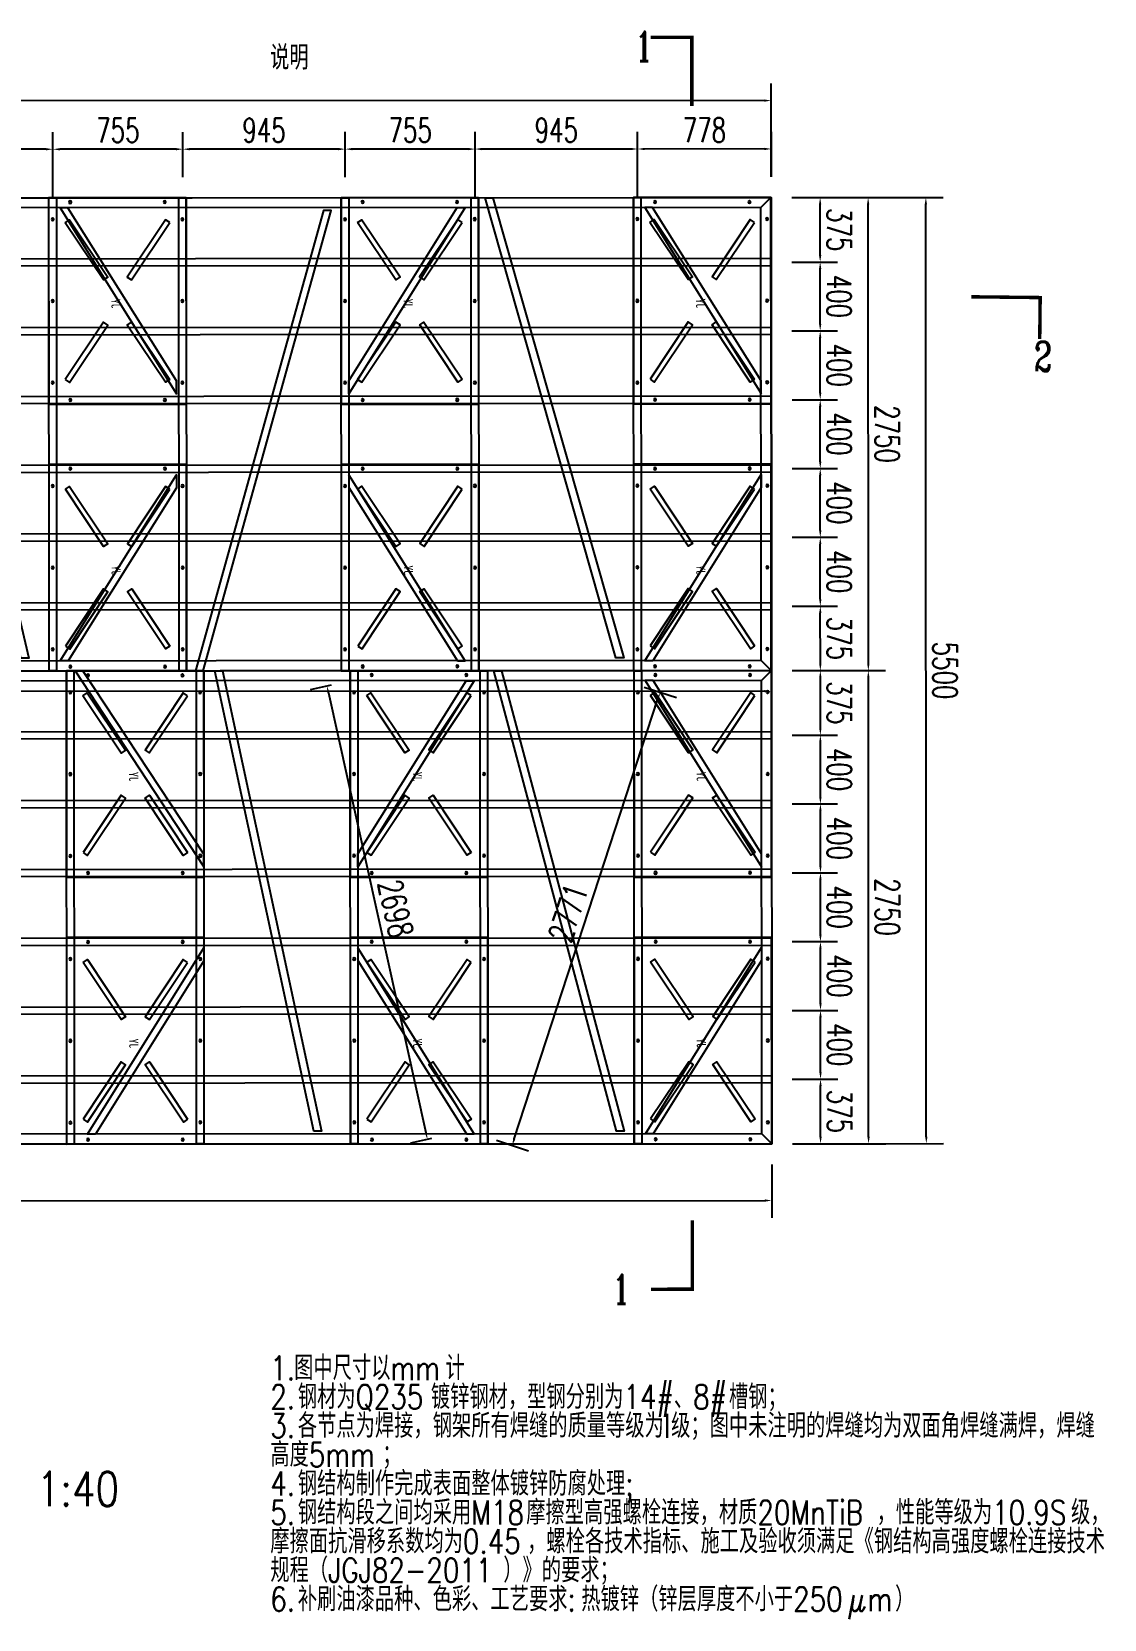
# Model space of a CAD drawing. Header units: millimetres. Extents: x -1471591 to 944464, y -468930 to 547002.
# Drawn here: x -973547 to -967311, y -55002 to -45774 of the extents above; entities that cross this region are included whole.
import ezdxf

# ---------------------------------------------------------------- set-up
doc = ezdxf.new("R2010")
doc.units = ezdxf.units.MM
doc.header["$LTSCALE"] = 10
doc.header["$PDMODE"] = 35
for name, color, linetype in [('DIM_SYMB', 3, 'Continuous'), ('PUB_TEXT', 7, 'Continuous'), ('W-FLOAT_BOWL浮筒', 253, 'Continuous'), ('W-STEEL_FRAME钢架', 3, 'Continuous'), ('W-STEEL_KEEL钢龙骨', 5, 'Continuous')]:
    doc.layers.add(name, color=color, linetype=linetype)
doc.styles.add('_TCH_LABEL', font='COMPLEX', dxfattribs={"bigfont": 'GBCBIG'})
doc.styles.get("Standard").update_dxf_attribs({"font": 'simplex.shx', "width": 0.8, "bigfont": 'hztxt.shx'})
doc.styles.add('STANDARD_T3', font='simplex.shx', dxfattribs={"width": 0.7, "bigfont": 'hztxt.shx'})
doc.styles.add('黑体', font='simhei.ttf', dxfattribs={"width": 0.8})
doc.dimstyles.new('W&&40', dxfattribs={"dimtxt": 140, "dimasz": 40, "dimexe": 100, "dimexo": 120, "dimgap": 40, "dimtad": 1, "dimdec": 0, "dimzin": 0, "dimdsep": 46, "dimtxsty": 'STANDARD_T3', "dimcen": 0.09, "dimclrd": 1, "dimclre": 1, "dimclrt": 7, "dimazin": 2, "dimtfac": 1, "dimtdec": 0, "dimtix": 1, "dimtmove": 2, "dimatfit": 3, "dimfxl": 0, "dimtolj": 1, "dimtzin": 0, "dimarcsym": 0})

# ---------------------------------------------------------------- blocks, each defined once
blk = doc.blocks.new('*D1414')
at = {"color": 1, "lineweight": -2, "transparency": 16777216}
for p, q in [((-978375.6, -52361.9), (-978375.4, -52672.2)), ((-969244.7, -52357.8), (-969244.5, -52668)), ((-978335.5, -52572.2), (-969284.6, -52568))]:
    blk.add_line(p, q, dxfattribs=at)
at = {"color": 1, "transparency": 16777216}
for points in [[(-978335.5, -52565.5), (-978335.5, -52578.8), (-978375.5, -52572.2)], [(-969284.6, -52561.4), (-969284.6, -52574.7), (-969244.6, -52568)]]:
    blk.add_solid(points, dxfattribs=at)
at = {"layer": 'Defpoints', "color": 0, "transparency": 16777216}
for p in [(-978375.6, -52241.9), (-969244.7, -52237.8), (-969244.6, -52568)]:
    blk.add_point(p, dxfattribs=at)
at = {"color": 7, "transparency": 16777216, "insert": (-973810.1, -52460.1), "char_height": 140, "attachment_point": 5, "rotation": 0.02611, "style": 'STANDARD_T3'}
blk.add_mtext('\\A1;9131', dxfattribs=at)
blk = doc.blocks.new('*D1415')
at = {"color": 1, "lineweight": -2, "transparency": 16777216}
for p, q in [((-978861.7, -49610.3), (-978861.6, -49711.9)), ((-969285.9, -49607.5), (-978821.7, -49611.8)), ((-969245.9, -49607.8), (-969245.9, -49707.5))]:
    blk.add_line(p, q, dxfattribs=at)
at = {"color": 1, "transparency": 16777216}
for points in [[(-978821.7, -49605.2), (-978821.7, -49618.5), (-978861.7, -49611.9)], [(-969285.9, -49600.8), (-969285.9, -49614.2), (-969245.9, -49607.5)]]:
    blk.add_solid(points, dxfattribs=at)
at = {"layer": 'Defpoints', "color": 0, "transparency": 16777216}
for p in [(-978861.7, -49490.3), (-969246, -49487.8), (-978861.7, -49611.9)]:
    blk.add_point(p, dxfattribs=at)
at = {"color": 7, "transparency": 16777216, "insert": (-974053.8, -49499.7), "char_height": 140, "attachment_point": 5, "rotation": 0.02611, "style": 'STANDARD_T3'}
blk.add_mtext('\\A1;9616', dxfattribs=at)
blk = doc.blocks.new('*D1611')
at = {"color": 1, "lineweight": -2, "transparency": 16777216}
for p, q in [((-979347.3, -46622.4), (-979347.5, -46078.8)), ((-969247.3, -46617.8), (-969247.5, -46074.2)), ((-969287.5, -46174.2), (-979307.5, -46178.8))]:
    blk.add_line(p, q, dxfattribs=at)
at = {"color": 1, "transparency": 16777216}
for points in [[(-979307.5, -46172.1), (-979307.5, -46185.4), (-979347.5, -46178.8)], [(-969287.5, -46167.5), (-969287.5, -46180.9), (-969247.5, -46174.2)]]:
    blk.add_solid(points, dxfattribs=at)
at = {"layer": 'Defpoints', "color": 0, "transparency": 16777216}
for p in [(-979347.5, -46178.8), (-979347.2, -46742.4), (-969247.2, -46737.8)]:
    blk.add_point(p, dxfattribs=at)
at = {"color": 7, "transparency": 16777216, "insert": (-974297.5, -46066.5), "char_height": 140, "attachment_point": 5, "rotation": 0.02611, "style": 'STANDARD_T3'}
blk.add_mtext('\\A1;10100', dxfattribs=at)
blk = doc.blocks.new('*D1612')
at = {"color": 1, "lineweight": -2, "transparency": 16777216}
for p, q in [((-969985.7, -49583.4), (-969798.7, -49644.4)), ((-970741.6, -52209.8), (-969906.2, -49651.4)), ((-970845.9, -52217.8), (-970659, -52278.8))]:
    blk.add_line(p, q, dxfattribs=at)
at = {"color": 1, "transparency": 16777216}
for points in [[(-969912.5, -49649.4), (-969899.9, -49653.5), (-969893.8, -49613.4)], [(-970748, -52207.7), (-970735.3, -52211.8), (-970754.1, -52247.8)]]:
    blk.add_solid(points, dxfattribs=at)
at = {"layer": 'Defpoints', "color": 0, "transparency": 16777216}
for p in [(-970099.8, -49546.1), (-969893.8, -49613.4), (-970960, -52180.5)]:
    blk.add_point(p, dxfattribs=at)
at = {"color": 7, "transparency": 16777216, "insert": (-970428.5, -50896.5), "char_height": 140, "attachment_point": 5, "rotation": 71.91564, "style": 'STANDARD_T3'}
blk.add_mtext('\\A1;2771', dxfattribs=at)
blk = doc.blocks.new('*D1613')
at = {"color": 1, "lineweight": -2, "transparency": 16777216}
for p, q in [((-971806.1, -49572.8), (-971928.3, -49599.9)), ((-971822, -49617.3), (-971255.7, -52173)), ((-971222.5, -52206.6), (-971344.7, -52233.7))]:
    blk.add_line(p, q, dxfattribs=at)
at = {"color": 1, "transparency": 16777216}
for points in [[(-971815.5, -49615.9), (-971828.6, -49618.8), (-971830.7, -49578.3)], [(-971249.2, -52171.5), (-971262.2, -52174.4), (-971247, -52212)]]:
    blk.add_solid(points, dxfattribs=at)
at = {"layer": 'Defpoints', "color": 0, "transparency": 16777216}
for p in [(-971689, -49546.9), (-971247, -52212), (-971105.3, -52180.6)]:
    blk.add_point(p, dxfattribs=at)
at = {"color": 7, "transparency": 16777216, "insert": (-971431.5, -50871.3), "char_height": 140, "attachment_point": 5, "rotation": 282.49553, "style": 'STANDARD_T3'}
blk.add_mtext('\\A1;2698', dxfattribs=at)
blk = doc.blocks.new('*D1614')
at = {"color": 1, "lineweight": -2, "transparency": 16777216}
for p, q in [((-969124.9, -51862.7), (-968860.9, -51862.6)), ((-968960.7, -52197.6), (-968960.9, -51902.6)), ((-969124.7, -52237.7), (-968860.7, -52237.6))]:
    blk.add_line(p, q, dxfattribs=at)
at = {"color": 1, "transparency": 16777216}
for points in [[(-968954.2, -51902.6), (-968967.5, -51902.6), (-968960.9, -51862.6)], [(-968954.1, -52197.6), (-968967.4, -52197.6), (-968960.7, -52237.6)]]:
    blk.add_solid(points, dxfattribs=at)
at = {"layer": 'Defpoints', "color": 0, "transparency": 16777216}
for p in [(-969244.9, -51862.8), (-968960.9, -51862.6), (-969244.7, -52237.8)]:
    blk.add_point(p, dxfattribs=at)
at = {"color": 7, "transparency": 16777216, "insert": (-968850.8, -52050.1), "char_height": 140, "attachment_point": 5, "rotation": 270.02611, "style": 'STANDARD_T3'}
blk.add_mtext('\\A1;375', dxfattribs=at)
blk = doc.blocks.new('*D1615')
at = {"color": 1, "lineweight": -2, "transparency": 16777216}
for p, q in [((-969125.1, -51462.7), (-968861.1, -51462.6)), ((-968960.9, -51822.6), (-968961.1, -51502.6)), ((-969124.9, -51862.7), (-968860.9, -51862.6))]:
    blk.add_line(p, q, dxfattribs=at)
at = {"color": 1, "transparency": 16777216}
for points in [[(-968954.4, -51502.6), (-968967.7, -51502.6), (-968961.1, -51462.6)], [(-968954.3, -51822.6), (-968967.6, -51822.6), (-968960.9, -51862.6)]]:
    blk.add_solid(points, dxfattribs=at)
at = {"layer": 'Defpoints', "color": 0, "transparency": 16777216}
for p in [(-969245.1, -51462.8), (-968961.1, -51462.6), (-969244.9, -51862.8)]:
    blk.add_point(p, dxfattribs=at)
at = {"color": 7, "transparency": 16777216, "insert": (-968851, -51662.6), "char_height": 140, "attachment_point": 5, "rotation": 270.02611, "style": 'STANDARD_T3'}
blk.add_mtext('\\A1;400', dxfattribs=at)
blk = doc.blocks.new('*D1616')
at = {"color": 1, "lineweight": -2, "transparency": 16777216}
for p, q in [((-969125.2, -51063), (-968861.3, -51062.8)), ((-968961.1, -51422.6), (-968961.2, -51102.9)), ((-969125.1, -51462.7), (-968861.1, -51462.6))]:
    blk.add_line(p, q, dxfattribs=at)
at = {"color": 1, "transparency": 16777216}
for points in [[(-968954.6, -51102.9), (-968967.9, -51102.9), (-968961.3, -51062.9)], [(-968954.4, -51422.6), (-968967.8, -51422.6), (-968961.1, -51462.6)]]:
    blk.add_solid(points, dxfattribs=at)
at = {"layer": 'Defpoints', "color": 0, "transparency": 16777216}
for p in [(-969245.2, -51063), (-968961.3, -51062.9), (-969245.1, -51462.8)]:
    blk.add_point(p, dxfattribs=at)
at = {"color": 7, "transparency": 16777216, "insert": (-968851.2, -51262.7), "char_height": 140, "attachment_point": 5, "rotation": 270.02611, "style": 'STANDARD_T3'}
blk.add_mtext('\\A1;400', dxfattribs=at)
blk = doc.blocks.new('*D1617')
at = {"color": 1, "lineweight": -2, "transparency": 16777216}
for p, q in [((-969125.4, -50662.7), (-968861.4, -50662.6)), ((-968961.3, -51022.9), (-968961.4, -50702.6)), ((-969125.2, -51063), (-968861.3, -51062.8))]:
    blk.add_line(p, q, dxfattribs=at)
at = {"color": 1, "transparency": 16777216}
for points in [[(-968954.8, -50702.6), (-968968.1, -50702.6), (-968961.4, -50662.6)], [(-968954.6, -51022.9), (-968968, -51022.9), (-968961.3, -51062.9)]]:
    blk.add_solid(points, dxfattribs=at)
at = {"layer": 'Defpoints', "color": 0, "transparency": 16777216}
for p in [(-969245.4, -50662.8), (-968961.4, -50662.6), (-969245.2, -51063)]:
    blk.add_point(p, dxfattribs=at)
at = {"color": 7, "transparency": 16777216, "insert": (-968851.4, -50862.7), "char_height": 140, "attachment_point": 5, "rotation": 270.02611, "style": 'STANDARD_T3'}
blk.add_mtext('\\A1;400', dxfattribs=at)
blk = doc.blocks.new('*D1618')
at = {"color": 1, "lineweight": -2, "transparency": 16777216}
for p, q in [((-969125.6, -50262.7), (-968861.6, -50262.6)), ((-968961.5, -50622.6), (-968961.6, -50302.6)), ((-969125.4, -50662.7), (-968861.4, -50662.6))]:
    blk.add_line(p, q, dxfattribs=at)
at = {"color": 1, "transparency": 16777216}
for points in [[(-968954.9, -50302.6), (-968968.3, -50302.6), (-968961.6, -50262.6)], [(-968954.8, -50622.6), (-968968.1, -50622.6), (-968961.4, -50662.6)]]:
    blk.add_solid(points, dxfattribs=at)
at = {"layer": 'Defpoints', "color": 0, "transparency": 16777216}
for p in [(-969245.6, -50262.8), (-968961.6, -50262.6), (-969245.4, -50662.8)]:
    blk.add_point(p, dxfattribs=at)
at = {"color": 7, "transparency": 16777216, "insert": (-968851.5, -50462.6), "char_height": 140, "attachment_point": 5, "rotation": 270.02611, "style": 'STANDARD_T3'}
blk.add_mtext('\\A1;400', dxfattribs=at)
blk = doc.blocks.new('*D1619')
at = {"color": 1, "lineweight": -2, "transparency": 16777216}
for p, q in [((-969125.8, -49862.7), (-968861.8, -49862.6)), ((-968961.6, -50222.6), (-968961.8, -49902.6)), ((-969125.6, -50262.7), (-968861.6, -50262.6))]:
    blk.add_line(p, q, dxfattribs=at)
at = {"color": 1, "transparency": 16777216}
for points in [[(-968955.1, -49902.6), (-968968.5, -49902.6), (-968961.8, -49862.6)], [(-968955, -50222.6), (-968968.3, -50222.6), (-968961.6, -50262.6)]]:
    blk.add_solid(points, dxfattribs=at)
at = {"layer": 'Defpoints', "color": 0, "transparency": 16777216}
for p in [(-969245.8, -49862.8), (-968961.8, -49862.6), (-969245.6, -50262.8)]:
    blk.add_point(p, dxfattribs=at)
at = {"color": 7, "transparency": 16777216, "insert": (-968851.7, -50062.6), "char_height": 140, "attachment_point": 5, "rotation": 270.02611, "style": 'STANDARD_T3'}
blk.add_mtext('\\A1;400', dxfattribs=at)
blk = doc.blocks.new('*D1620')
at = {"color": 1, "lineweight": -2, "transparency": 16777216}
for p, q in [((-969126, -49487.7), (-968862, -49487.6)), ((-968961.8, -49822.6), (-968962, -49527.6)), ((-969125.8, -49862.7), (-968861.8, -49862.6))]:
    blk.add_line(p, q, dxfattribs=at)
at = {"color": 1, "transparency": 16777216}
for points in [[(-968955.3, -49527.6), (-968968.6, -49527.6), (-968962, -49487.6)], [(-968955.2, -49822.6), (-968968.5, -49822.6), (-968961.8, -49862.6)]]:
    blk.add_solid(points, dxfattribs=at)
at = {"layer": 'Defpoints', "color": 0, "transparency": 16777216}
for p in [(-969246, -49487.8), (-968962, -49487.6), (-969245.8, -49862.8)]:
    blk.add_point(p, dxfattribs=at)
at = {"color": 7, "transparency": 16777216, "insert": (-968851.9, -49675.1), "char_height": 140, "attachment_point": 5, "rotation": 270.02611, "style": 'STANDARD_T3'}
blk.add_mtext('\\A1;375', dxfattribs=at)
blk = doc.blocks.new('*D1621')
at = {"color": 1, "lineweight": -2, "transparency": 16777216}
for p, q in [((-969126.1, -49112.7), (-968862.2, -49112.6)), ((-968962, -49447.6), (-968962.1, -49152.6)), ((-969126, -49487.7), (-968862, -49487.6))]:
    blk.add_line(p, q, dxfattribs=at)
at = {"color": 1, "transparency": 16777216}
for points in [[(-968955.5, -49152.6), (-968968.8, -49152.6), (-968962.2, -49112.6)], [(-968955.3, -49447.6), (-968968.7, -49447.6), (-968962, -49487.6)]]:
    blk.add_solid(points, dxfattribs=at)
at = {"layer": 'Defpoints', "color": 0, "transparency": 16777216}
for p in [(-969246.1, -49112.8), (-968962.2, -49112.6), (-969246, -49487.8)]:
    blk.add_point(p, dxfattribs=at)
at = {"color": 7, "transparency": 16777216, "insert": (-968852.1, -49300.1), "char_height": 140, "attachment_point": 5, "rotation": 270.02611, "style": 'STANDARD_T3'}
blk.add_mtext('\\A1;375', dxfattribs=at)
blk = doc.blocks.new('*D1622')
at = {"color": 1, "lineweight": -2, "transparency": 16777216}
for p, q in [((-969126.3, -48712.7), (-968862.3, -48712.6)), ((-968962.2, -49072.6), (-968962.3, -48752.6)), ((-969126.1, -49112.7), (-968862.2, -49112.6))]:
    blk.add_line(p, q, dxfattribs=at)
at = {"color": 1, "transparency": 16777216}
for points in [[(-968955.7, -48752.6), (-968969, -48752.6), (-968962.3, -48712.6)], [(-968955.5, -49072.6), (-968968.8, -49072.6), (-968962.2, -49112.6)]]:
    blk.add_solid(points, dxfattribs=at)
at = {"layer": 'Defpoints', "color": 0, "transparency": 16777216}
for p in [(-969246.3, -48712.8), (-968962.3, -48712.6), (-969246.1, -49112.8)]:
    blk.add_point(p, dxfattribs=at)
at = {"color": 7, "transparency": 16777216, "insert": (-968852.2, -48912.6), "char_height": 140, "attachment_point": 5, "rotation": 270.02611, "style": 'STANDARD_T3'}
blk.add_mtext('\\A1;400', dxfattribs=at)
blk = doc.blocks.new('*D1623')
at = {"color": 1, "lineweight": -2, "transparency": 16777216}
for p, q in [((-969126.5, -48312.7), (-968862.5, -48312.6)), ((-968962.4, -48672.6), (-968962.5, -48352.6)), ((-969126.3, -48712.7), (-968862.3, -48712.6))]:
    blk.add_line(p, q, dxfattribs=at)
at = {"color": 1, "transparency": 16777216}
for points in [[(-968955.8, -48352.6), (-968969.2, -48352.6), (-968962.5, -48312.6)], [(-968955.7, -48672.6), (-968969, -48672.6), (-968962.3, -48712.6)]]:
    blk.add_solid(points, dxfattribs=at)
at = {"layer": 'Defpoints', "color": 0, "transparency": 16777216}
for p in [(-969246.5, -48312.8), (-968962.5, -48312.6), (-969246.3, -48712.8)]:
    blk.add_point(p, dxfattribs=at)
at = {"color": 7, "transparency": 16777216, "insert": (-968852.4, -48512.6), "char_height": 140, "attachment_point": 5, "rotation": 270.02611, "style": 'STANDARD_T3'}
blk.add_mtext('\\A1;400', dxfattribs=at)
blk = doc.blocks.new('*D1624')
at = {"color": 1, "lineweight": -2, "transparency": 16777216}
for p, q in [((-969126.7, -47912.9), (-968862.7, -47912.8)), ((-968962.5, -48272.6), (-968962.7, -47952.9)), ((-969126.5, -48312.7), (-968862.5, -48312.6))]:
    blk.add_line(p, q, dxfattribs=at)
at = {"color": 1, "transparency": 16777216}
for points in [[(-968956, -47952.9), (-968969.3, -47952.9), (-968962.7, -47912.9)], [(-968955.9, -48272.6), (-968969.2, -48272.6), (-968962.5, -48312.6)]]:
    blk.add_solid(points, dxfattribs=at)
at = {"layer": 'Defpoints', "color": 0, "transparency": 16777216}
for p in [(-969246.7, -47913), (-968962.7, -47912.9), (-969246.5, -48312.8)]:
    blk.add_point(p, dxfattribs=at)
at = {"color": 7, "transparency": 16777216, "insert": (-968852.6, -48112.7), "char_height": 140, "attachment_point": 5, "rotation": 270.02611, "style": 'STANDARD_T3'}
blk.add_mtext('\\A1;400', dxfattribs=at)
blk = doc.blocks.new('*D1625')
at = {"color": 1, "lineweight": -2, "transparency": 16777216}
for p, q in [((-969126.9, -47512.7), (-968862.9, -47512.6)), ((-968962.7, -47872.9), (-968962.9, -47552.6)), ((-969126.7, -47912.9), (-968862.7, -47912.8))]:
    blk.add_line(p, q, dxfattribs=at)
at = {"color": 1, "transparency": 16777216}
for points in [[(-968956.2, -47552.6), (-968969.5, -47552.6), (-968962.9, -47512.6)], [(-968956.1, -47872.9), (-968969.4, -47872.9), (-968962.7, -47912.9)]]:
    blk.add_solid(points, dxfattribs=at)
at = {"layer": 'Defpoints', "color": 0, "transparency": 16777216}
for p in [(-969246.9, -47512.8), (-968962.9, -47512.6), (-969246.7, -47913)]:
    blk.add_point(p, dxfattribs=at)
at = {"color": 7, "transparency": 16777216, "insert": (-968852.8, -47712.7), "char_height": 140, "attachment_point": 5, "rotation": 270.02611, "style": 'STANDARD_T3'}
blk.add_mtext('\\A1;400', dxfattribs=at)
blk = doc.blocks.new('*D1626')
at = {"color": 1, "lineweight": -2, "transparency": 16777216}
for p, q in [((-969127.1, -47112.7), (-968863.1, -47112.6)), ((-968962.9, -47472.6), (-968963, -47152.6)), ((-969126.9, -47512.7), (-968862.9, -47512.6))]:
    blk.add_line(p, q, dxfattribs=at)
at = {"color": 1, "transparency": 16777216}
for points in [[(-968956.4, -47152.6), (-968969.7, -47152.6), (-968963.1, -47112.6)], [(-968956.2, -47472.6), (-968969.6, -47472.6), (-968962.9, -47512.6)]]:
    blk.add_solid(points, dxfattribs=at)
at = {"layer": 'Defpoints', "color": 0, "transparency": 16777216}
for p in [(-969247.1, -47112.8), (-968963.1, -47112.6), (-969246.9, -47512.8)]:
    blk.add_point(p, dxfattribs=at)
at = {"color": 7, "transparency": 16777216, "insert": (-968853, -47312.6), "char_height": 140, "attachment_point": 5, "rotation": 270.02611, "style": 'STANDARD_T3'}
blk.add_mtext('\\A1;400', dxfattribs=at)
blk = doc.blocks.new('*D1627')
at = {"color": 1, "lineweight": -2, "transparency": 16777216}
for p, q in [((-969127.2, -46737.7), (-968863.2, -46737.6)), ((-968963.1, -47072.6), (-968963.2, -46777.6)), ((-969127.1, -47112.7), (-968863.1, -47112.6))]:
    blk.add_line(p, q, dxfattribs=at)
at = {"color": 1, "transparency": 16777216}
for points in [[(-968956.6, -46777.6), (-968969.9, -46777.6), (-968963.2, -46737.6)], [(-968956.4, -47072.6), (-968969.8, -47072.6), (-968963.1, -47112.6)]]:
    blk.add_solid(points, dxfattribs=at)
at = {"layer": 'Defpoints', "color": 0, "transparency": 16777216}
for p in [(-969247.2, -46737.8), (-968963.2, -46737.6), (-969247.1, -47112.8)]:
    blk.add_point(p, dxfattribs=at)
at = {"color": 7, "transparency": 16777216, "insert": (-968853.2, -46925.1), "char_height": 140, "attachment_point": 5, "rotation": 270.02611, "style": 'STANDARD_T3'}
blk.add_mtext('\\A1;375', dxfattribs=at)
blk = doc.blocks.new('*D1628')
at = {"color": 1, "lineweight": -2, "transparency": 16777216}
for p, q in [((-969126, -49487.7), (-968582.9, -49487.5)), ((-968681.6, -52197.5), (-968682.9, -49527.5)), ((-969124.7, -52237.7), (-968581.6, -52237.5))]:
    blk.add_line(p, q, dxfattribs=at)
at = {"color": 1, "transparency": 16777216}
for points in [[(-968676.2, -49527.5), (-968689.5, -49527.5), (-968682.9, -49487.5)], [(-968675, -52197.5), (-968688.3, -52197.5), (-968681.6, -52237.5)]]:
    blk.add_solid(points, dxfattribs=at)
at = {"layer": 'Defpoints', "color": 0, "transparency": 16777216}
for p in [(-969246, -49487.8), (-968682.9, -49487.5), (-969244.7, -52237.8)]:
    blk.add_point(p, dxfattribs=at)
at = {"color": 7, "transparency": 16777216, "insert": (-968572.3, -50862.4), "char_height": 140, "attachment_point": 5, "rotation": 270.02611, "style": 'STANDARD_T3'}
blk.add_mtext('\\A1;2750', dxfattribs=at)
blk = doc.blocks.new('*D1629')
at = {"color": 1, "lineweight": -2, "transparency": 16777216}
for p, q in [((-969127.2, -46737.7), (-968584.1, -46737.5)), ((-968682.9, -49447.5), (-968684.1, -46777.5)), ((-969126, -49487.7), (-968582.9, -49487.5))]:
    blk.add_line(p, q, dxfattribs=at)
at = {"color": 1, "transparency": 16777216}
for points in [[(-968677.4, -46777.5), (-968690.8, -46777.5), (-968684.1, -46737.5)], [(-968676.2, -49447.5), (-968689.6, -49447.5), (-968682.9, -49487.5)]]:
    blk.add_solid(points, dxfattribs=at)
at = {"layer": 'Defpoints', "color": 0, "transparency": 16777216}
for p in [(-969247.2, -46737.8), (-968684.1, -46737.5), (-969246, -49487.8)]:
    blk.add_point(p, dxfattribs=at)
at = {"color": 7, "transparency": 16777216, "insert": (-968573.5, -48112.4), "char_height": 140, "attachment_point": 5, "rotation": 270.02611, "style": 'STANDARD_T3'}
blk.add_mtext('\\A1;2750', dxfattribs=at)
blk = doc.blocks.new('*D1630')
at = {"color": 1, "lineweight": -2, "transparency": 16777216}
for p, q in [((-969127.2, -46737.7), (-968248.3, -46737.3)), ((-968345.8, -52197.3), (-968348.3, -46777.3)), ((-969124.7, -52237.7), (-968245.8, -52237.3))]:
    blk.add_line(p, q, dxfattribs=at)
at = {"color": 1, "transparency": 16777216}
for points in [[(-968341.6, -46777.3), (-968354.9, -46777.3), (-968348.3, -46737.3)], [(-968339.1, -52197.3), (-968352.4, -52197.3), (-968345.8, -52237.3)]]:
    blk.add_solid(points, dxfattribs=at)
at = {"layer": 'Defpoints', "color": 0, "transparency": 16777216}
for p in [(-969247.2, -46737.8), (-968348.3, -46737.3), (-969244.7, -52237.8)]:
    blk.add_point(p, dxfattribs=at)
at = {"color": 7, "transparency": 16777216, "insert": (-968237, -49487.3), "char_height": 140, "attachment_point": 5, "rotation": 270.02611, "style": 'STANDARD_T3'}
blk.add_mtext('\\A1;5500', dxfattribs=at)
blk = doc.blocks.new('$matou$00000186')
for points in [[(-600, 400), (600, 400), (600, -400), (-600, -400)], [(-455.8, 303.8), (-472.4, 278.9), (-139.6, 57), (-122.9, 82)], [(455.8, 303.8), (472.4, 278.9), (139.6, 57), (122.9, 82)], [(-455.8, -303.8), (-472.4, -278.9), (-139.6, -57), (-122.9, -82)], [(455.8, -303.8), (472.4, -278.9), (139.6, -57), (122.9, -82)]]:
    blk.add_lwpolyline(points, close=True)
at = {"color": 1}
for centre in [(-475, 377.5), (0, 377.5), (475, 377.5), (-575, 275), (575, 275), (-575, -275), (575, -275), (-475, -377.5), (0, -377.5), (475, -377.5)]:
    blk.add_circle(centre, 7, dxfattribs=at)
at = {"layer": 'PUB_TEXT', "style": '黑体', "width": 0.8}
blk.add_text('JY', height=52.57, dxfattribs=at).set_placement((-44.4, -35.3))
blk = doc.blocks.new('*U1289')
at = {"layer": 'W-FLOAT_BOWL浮筒', "rotation": 90}
blk.add_blockref('$matou$00000186', (0, 0), dxfattribs=at)
blk = doc.blocks.new('*U1288')
at = {"color": 0, "linetype": 'ByBlock', "lineweight": -2}
for p in [(0, 1550), (1650, 1550), (3300, 1550), (4950, 1550), (6600, 1550), (0, 0), (1650, 0), (3300, 0), (4950, 0), (6600, 0)]:
    blk.add_blockref('*U1289', p, dxfattribs=at)
at = {"color": 0, "linetype": 'ByBlock', "lineweight": -2, "transparency": 16777216}
for p in [(8250, 1550), (8250, 0)]:
    blk.add_blockref('*U1289', p, dxfattribs=at)
blk = doc.blocks.new('F-1')
blk.add_lwpolyline([(-973835.6, -169526.9), (-964220.1, -169526.9), (-964220.1, -166776.9), (-973351, -166776.9), (-973835.6, -169526.9)])
at = {"layer": 'W-STEEL_FRAME钢架'}
for points in [[(-973766.4, -169468.9), (-973835.6, -169526.9), (-973351, -166776.9), (-973301.8, -166834.9)], [(-964278.1, -166834.9), (-973301.8, -166834.9), (-973351, -166776.9), (-964220.1, -166776.9)], [(-964278.1, -169468.9), (-964220.1, -169526.9), (-964220.1, -166776.9), (-964278.1, -166834.9)], [(-964278.1, -169468.9), (-973766.4, -169468.9), (-973835.6, -169526.9), (-964220.1, -169526.9)]]:
    blk.add_lwpolyline(points, close=True, dxfattribs=at)
at = {"layer": 'W-STEEL_FRAME钢架', "color": 1}
for points in [[(-973226.3, -169526.9), (-973269.3, -169526.9), (-973269.3, -166776.9), (-973226.3, -166776.9)], [(-972514.3, -169526.9), (-972471.3, -169526.9), (-972471.3, -166776.9), (-972514.3, -166776.9)], [(-972421.4, -169526.9), (-972376, -169526.9), (-971666.8, -166776.9), (-971712.1, -166776.9)], [(-971619.2, -169526.9), (-971576.2, -169526.9), (-971576.2, -166776.9), (-971619.2, -166776.9)], [(-970864.2, -169526.9), (-970821.2, -169526.9), (-970821.2, -166776.9), (-970864.2, -166776.9)], [(-970777.5, -169526.9), (-970732.1, -169526.9), (-970051.1, -166776.9), (-970096.5, -166776.9)], [(-969969.1, -169526.9), (-969926.1, -169526.9), (-969926.1, -166776.9), (-969969.1, -166776.9)], [(-969214.1, -169526.9), (-969171.1, -169526.9), (-969171.1, -166776.9), (-969214.1, -166776.9)], [(-968319.5, -169526.9), (-968276.5, -169526.9), (-968276.5, -166776.9), (-968319.5, -166776.9)], [(-967564.5, -169526.9), (-967521.5, -169526.9), (-967521.5, -166776.9), (-967564.5, -166776.9)], [(-966669.1, -169526.9), (-966626.1, -169526.9), (-966626.1, -166776.9), (-966669.1, -166776.9)], [(-965914.1, -169526.9), (-965871.1, -169526.9), (-965871.1, -166776.9), (-965914.1, -166776.9)], [(-965019.1, -169526.9), (-964976.1, -169526.9), (-964976.1, -166776.9), (-965019.1, -166776.9)], [(-969124.3, -169526.9), (-969078.9, -169526.9), (-968597.7, -166850.9), (-968643.1, -166850.9)], [(-967456.8, -169526.9), (-967411.5, -169526.9), (-966837.7, -166850.9), (-966883.1, -166850.9)], [(-965834.5, -169526.9), (-965789.2, -169526.9), (-965077.7, -166850.9), (-965123.1, -166850.9)]]:
    blk.add_lwpolyline(points, close=True, dxfattribs=at)
at = {"layer": 'W-STEEL_FRAME钢架', "color": 6}
for points in [[(-972514.3, -166834.9), (-972514.3, -166890.6), (-973226.3, -167888.8), (-973226.3, -167813.9)], [(-971509.1, -166834.8), (-971554.4, -166834.8), (-970878.2, -167916.7), (-970878.2, -167841.8)], [(-969295.2, -166835.1), (-969249.9, -166835.1), (-969926.1, -167917), (-969926.1, -167842.1)], [(-968152.4, -166834.9), (-968197.7, -166834.9), (-967521.5, -167916.8), (-967521.5, -167841.9)], [(-965995.2, -166835.1), (-965949.8, -166835.1), (-966626.1, -167917), (-966626.1, -167842.1)], [(-964909, -166834.9), (-964954.3, -166834.9), (-964278.1, -167916.8), (-964278.1, -167841.9)], [(-971509.1, -169469.1), (-971554.4, -169469.1), (-970878.2, -168387.1), (-970878.2, -168462)], [(-969295.2, -169469.3), (-969249.9, -169469.3), (-969926.1, -168387.4), (-969926.1, -168462.3)], [(-968224.6, -169526.9), (-968270, -169526.9), (-967521.5, -168387.2), (-967521.5, -168462.1)], [(-965995.2, -169469.3), (-965949.8, -169469.3), (-966626.1, -168387.4), (-966626.1, -168462.3)], [(-964909, -169469.1), (-964954.3, -169469.1), (-964278.1, -168387.2), (-964278.1, -168462.1)], [(-972514.3, -169468.9), (-972514.3, -169413.2), (-973226.3, -168414.9), (-973226.3, -168489.8)]]:
    blk.add_lwpolyline(points, close=True, dxfattribs=at)
at = {"layer": 'W-STEEL_FRAME钢架', "color": 1}
for points in [[(-973460.5, -167398.4), (-973270.1, -167398.4), (-973270.1, -167355.4), (-973453, -167355.4)], [(-973597.1, -168173.4), (-973269.3, -168173.4), (-973269.3, -168130.4), (-973589.5, -168130.4)], [(-973733.6, -168948.4), (-973270.1, -168948.4), (-973270.1, -168905.4), (-973726.1, -168905.4)]]:
    blk.add_lwpolyline(points, dxfattribs=at)
at = {"layer": 'W-STEEL_KEEL钢龙骨'}
for points in [[(-973413.6, -167131.9), (-964220.1, -167131.9), (-964220.1, -167171.9), (-973420.6, -167171.9)], [(-973484.1, -167531.9), (-964220.1, -167531.9), (-964220.1, -167571.9), (-973491.1, -167571.9)], [(-973554.5, -167931.9), (-964220.1, -167931.9), (-964220.1, -167971.9), (-973561.7, -167972.3)], [(-973625, -168331.9), (-964220.1, -168331.9), (-964220.1, -168371.9), (-973632.1, -168371.9)], [(-973695.5, -168731.9), (-964220.1, -168731.9), (-964220.1, -168771.9), (-973702.5, -168771.9)], [(-973766, -169131.9), (-964220.1, -169131.9), (-964220.1, -169171.9), (-973773, -169171.9)]]:
    blk.add_lwpolyline(points, dxfattribs=at)
at = {"rotation": 180}
blk.add_blockref('*U1288', (-964620.1, -167376.9), dxfattribs=at)
blk = doc.blocks.new('*D1399')
at = {"color": 1, "lineweight": -2, "transparency": 16777216}
for p, q in [((-970024.7, -46736.1), (-970024.9, -46355.6)), ((-969246.8, -46617.8), (-969246.9, -46355.2)), ((-969286.8, -46455.3), (-969984.8, -46455.6))]:
    blk.add_line(p, q, dxfattribs=at)
at = {"color": 1, "transparency": 16777216}
for points in [[(-969984.8, -46448.9), (-969984.8, -46462.2), (-970024.8, -46455.6)], [(-969286.8, -46448.6), (-969286.8, -46461.9), (-969246.8, -46455.2)]]:
    blk.add_solid(points, dxfattribs=at)
at = {"layer": 'Defpoints', "color": 0, "transparency": 16777216}
for p in [(-970024.8, -46455.6), (-969246.7, -46737.8), (-970024.7, -46856.1)]:
    blk.add_point(p, dxfattribs=at)
at = {"color": 7, "transparency": 16777216, "insert": (-969635.9, -46345.4), "char_height": 140, "attachment_point": 5, "rotation": 0.02611, "style": 'STANDARD_T3'}
blk.add_mtext('\\A1;778', dxfattribs=at)
blk = doc.blocks.new('*D1400')
at = {"color": 1, "lineweight": -2, "transparency": 16777216}
for p, q in [((-970969.7, -46743.5), (-970969.9, -46356)), ((-970024.7, -46736.1), (-970024.9, -46355.6)), ((-970064.8, -46455.6), (-970929.8, -46456))]:
    blk.add_line(p, q, dxfattribs=at)
at = {"color": 1, "transparency": 16777216}
for points in [[(-970929.8, -46449.3), (-970929.8, -46462.7), (-970969.8, -46456)], [(-970064.8, -46448.9), (-970064.8, -46462.3), (-970024.8, -46455.6)]]:
    blk.add_solid(points, dxfattribs=at)
at = {"layer": 'Defpoints', "color": 0, "transparency": 16777216}
for p in [(-970969.8, -46456), (-970969.7, -46863.5), (-970024.7, -46856.1)]:
    blk.add_point(p, dxfattribs=at)
at = {"color": 7, "transparency": 16777216, "insert": (-970497.4, -46345.8), "char_height": 140, "attachment_point": 5, "rotation": 0.02611, "style": 'STANDARD_T3'}
blk.add_mtext('\\A1;945', dxfattribs=at)
blk = doc.blocks.new('*D1401')
at = {"color": 1, "lineweight": -2, "transparency": 16777216}
for p, q in [((-971724, -46618.8), (-971724.1, -46356.4)), ((-970969, -46618.5), (-970969.1, -46356)), ((-971009.1, -46456), (-971684.1, -46456.3))]:
    blk.add_line(p, q, dxfattribs=at)
at = {"color": 1, "transparency": 16777216}
for points in [[(-971684.1, -46449.7), (-971684.1, -46463), (-971724.1, -46456.4)], [(-971009.1, -46449.4), (-971009.1, -46462.7), (-970969.1, -46456)]]:
    blk.add_solid(points, dxfattribs=at)
at = {"layer": 'Defpoints', "color": 0, "transparency": 16777216}
for p in [(-971724.1, -46456.4), (-971724, -46738.8), (-970969, -46738.5)]:
    blk.add_point(p, dxfattribs=at)
at = {"color": 7, "transparency": 16777216, "insert": (-971346.6, -46346.2), "char_height": 140, "attachment_point": 5, "rotation": 0.02611, "style": 'STANDARD_T3'}
blk.add_mtext('\\A1;755', dxfattribs=at)
blk = doc.blocks.new('*D1402')
at = {"color": 1, "lineweight": -2, "transparency": 16777216}
for p, q in [((-972668.9, -46619.3), (-972669, -46356.8)), ((-971724, -46618.8), (-971724.1, -46356.4)), ((-971764.1, -46456.4), (-972629, -46456.8))]:
    blk.add_line(p, q, dxfattribs=at)
at = {"color": 1, "transparency": 16777216}
for points in [[(-972629, -46450.1), (-972629, -46463.4), (-972669, -46456.8)], [(-971764.1, -46449.7), (-971764.1, -46463), (-971724.1, -46456.4)]]:
    blk.add_solid(points, dxfattribs=at)
at = {"layer": 'Defpoints', "color": 0, "transparency": 16777216}
for p in [(-972669, -46456.8), (-972668.9, -46739.3), (-971724, -46738.8)]:
    blk.add_point(p, dxfattribs=at)
at = {"color": 7, "transparency": 16777216, "insert": (-972196.6, -46346.6), "char_height": 140, "attachment_point": 5, "rotation": 0.02611, "style": 'STANDARD_T3'}
blk.add_mtext('\\A1;945', dxfattribs=at)
blk = doc.blocks.new('*D1403')
at = {"color": 1, "lineweight": -2, "transparency": 16777216}
for p, q in [((-973423.9, -46619.7), (-973424, -46357.1)), ((-972668.9, -46619.3), (-972669, -46356.8)), ((-972709, -46456.8), (-973384, -46457.1))]:
    blk.add_line(p, q, dxfattribs=at)
at = {"color": 1, "transparency": 16777216}
for points in [[(-973384, -46450.5), (-973384, -46463.8), (-973424, -46457.1)], [(-972709, -46450.1), (-972709, -46463.5), (-972669, -46456.8)]]:
    blk.add_solid(points, dxfattribs=at)
at = {"layer": 'Defpoints', "color": 0, "transparency": 16777216}
for p in [(-973424, -46457.1), (-973423.9, -46739.7), (-972668.9, -46739.3)]:
    blk.add_point(p, dxfattribs=at)
at = {"color": 7, "transparency": 16777216, "insert": (-973046.5, -46347), "char_height": 140, "attachment_point": 5, "rotation": 0.02611, "style": 'STANDARD_T3'}
blk.add_mtext('\\A1;755', dxfattribs=at)
blk = doc.blocks.new('*D1404')
at = {"color": 1, "lineweight": -2, "transparency": 16777216}
for p, q in [((-974369.8, -46620.1), (-974369.9, -46357.6)), ((-973424.7, -46744.7), (-973424.9, -46357.1)), ((-973464.8, -46457.2), (-974329.8, -46457.6))]:
    blk.add_line(p, q, dxfattribs=at)
at = {"color": 1, "transparency": 16777216}
for points in [[(-974329.8, -46450.9), (-974329.8, -46464.2), (-974369.8, -46457.6)], [(-973464.8, -46450.5), (-973464.8, -46463.8), (-973424.8, -46457.1)]]:
    blk.add_solid(points, dxfattribs=at)
at = {"layer": 'Defpoints', "color": 0, "transparency": 16777216}
for p in [(-974369.8, -46457.6), (-974369.7, -46740.1), (-973424.7, -46864.7)]:
    blk.add_point(p, dxfattribs=at)
at = {"color": 7, "transparency": 16777216, "insert": (-973897.4, -46347.4), "char_height": 140, "attachment_point": 5, "rotation": 0.02611, "style": 'STANDARD_T3'}
blk.add_mtext('\\A1;945', dxfattribs=at)
blk = doc.blocks.new('*U1291')
at = {"layer": 'W-FLOAT_BOWL浮筒', "rotation": 90}
blk.add_blockref('$matou$00000186', (0, 0), dxfattribs=at)
blk = doc.blocks.new('*U1290')
at = {"color": 0, "linetype": 'ByBlock', "lineweight": -2}
for p in [(0, 1550), (1700, 1550), (3400, 1550), (5100, 1550), (6800, 1550), (0, 0), (1700, 0), (3400, 0), (5100, 0), (6800, 0)]:
    blk.add_blockref('*U1291', p, dxfattribs=at)
at = {"color": 0, "linetype": 'ByBlock', "lineweight": -2, "transparency": 16777216}
for p in [(8500, 1550), (8500, 0)]:
    blk.add_blockref('*U1291', p, dxfattribs=at)
blk = doc.blocks.new('F-2')
blk.add_lwpolyline([(-974319.5, -175686.4), (-964220.1, -175686.4), (-964220.1, -172936.5), (-973835.6, -172936.5), (-974320.1, -175686.4)])
at = {"layer": 'W-STEEL_FRAME钢架'}
for points in [[(-974251, -175628.4), (-974320.1, -175686.4), (-973835.6, -172936.5), (-973786.3, -172994.4)], [(-964278.1, -172994.4), (-973786.3, -172994.4), (-973835.6, -172936.5), (-964220.1, -172936.4)], [(-964278.1, -175628.4), (-964220.1, -175686.4), (-964220.1, -172936.4), (-964278.1, -172994.4)], [(-964278.1, -175628.4), (-974251, -175628.4), (-974320.1, -175686.4), (-964220.1, -175686.4)]]:
    blk.add_lwpolyline(points, close=True, dxfattribs=at)
at = {"layer": 'W-STEEL_FRAME钢架', "color": 1}
for points in [[(-973476.4, -175686.4), (-973519.4, -175686.4), (-973519.4, -172936.4), (-973476.4, -172936.4)], [(-972764.4, -175686.4), (-972721.4, -175686.4), (-972721.4, -172936.4), (-972764.4, -172936.4)], [(-972649.9, -175686.4), (-972604.6, -175686.4), (-972117.7, -172936.5), (-972163.1, -172936.5)], [(-971818.8, -175686.4), (-971775.8, -175686.4), (-971775.8, -172936.4), (-971818.8, -172936.4)], [(-971147.9, -175612.4), (-971102.6, -175612.4), (-970297, -173010.4), (-970342.3, -173010.4)], [(-971063.8, -175686.4), (-971020.8, -175686.4), (-971020.8, -172936.4), (-971063.8, -172936.4)], [(-970119.1, -175686.4), (-970076.1, -175686.4), (-970076.1, -172936.4), (-970119.1, -172936.4)], [(-969364.1, -175686.4), (-969321.1, -175686.4), (-969321.1, -172936.4), (-969364.1, -172936.4)], [(-969208.3, -175686.4), (-969163, -175686.4), (-968537, -173010.4), (-968582.3, -173010.4)], [(-968418.2, -175686.4), (-968375.2, -175686.4), (-968375.2, -172936.4), (-968418.2, -172936.4)], [(-967663.2, -175686.4), (-967620.2, -175686.4), (-967620.2, -172936.4), (-967663.2, -172936.4)], [(-967567.3, -172936.4), (-967522, -172936.4), (-966777, -175612.4), (-966822.3, -175612.4)], [(-966718.3, -175686.5), (-966675.3, -175686.5), (-966675.3, -172936.5), (-966718.3, -172936.5)], [(-965963.3, -175686.4), (-965920.3, -175686.4), (-965920.3, -172936.4), (-965963.3, -172936.4)], [(-965882.7, -175686.4), (-965837.4, -175686.4), (-965077.7, -173010.4), (-965123.1, -173010.4)], [(-965019.1, -175686.4), (-964976.1, -175686.4), (-964976.1, -172936.4), (-965019.1, -172936.4)]]:
    blk.add_lwpolyline(points, close=True, dxfattribs=at)
at = {"layer": 'W-STEEL_FRAME钢架', "color": 6}
for points in [[(-972831.9, -172994.4), (-972786.5, -172994.4), (-973476.4, -174048.3), (-973476.4, -173973.4)], [(-971708.7, -172994.4), (-971754, -172994.4), (-971077.8, -174076.3), (-971077.8, -174001.4)], [(-969445.2, -172994.6), (-969399.8, -172994.6), (-970076.1, -174076.6), (-970076.1, -174001.7)], [(-968308.1, -172994.4), (-968353.5, -172994.4), (-967677.2, -174076.3), (-967677.2, -174001.4)], [(-966044.4, -172994.6), (-965999.1, -172994.6), (-966675.3, -174076.6), (-966675.3, -174001.7)], [(-964909, -172994.4), (-964954.3, -172994.4), (-964278.1, -174076.3), (-964278.1, -174001.4)], [(-972814.3, -175686.4), (-972769, -175686.4), (-973476.4, -174546.7), (-973476.4, -174621.6)], [(-971708.7, -175628.6), (-971754, -175628.6), (-971077.8, -174546.7), (-971077.8, -174621.6)], [(-969445.2, -175628.9), (-969399.8, -175628.9), (-970076.1, -174547), (-970076.1, -174621.9)], [(-968308.1, -175628.6), (-968353.5, -175628.6), (-967677.2, -174546.7), (-967677.2, -174621.6)], [(-966044.4, -175628.9), (-965999.1, -175628.9), (-966675.3, -174547), (-966675.3, -174621.9)], [(-964909, -175628.6), (-964954.3, -175628.6), (-964278.1, -174546.7), (-964278.1, -174621.6)]]:
    blk.add_lwpolyline(points, close=True, dxfattribs=at)
at = {"layer": 'W-STEEL_FRAME钢架', "color": 1}
for points in [[(-973940, -173529.3), (-973520.1, -173529.4), (-973520.1, -173486.4), (-973932.5, -173486.4)], [(-974077.2, -174307.8), (-973519.4, -174307.9), (-973519.4, -174264.9), (-974069.6, -174264.8)], [(-974218.2, -175107.9), (-973520.1, -175107.9), (-973520.1, -175064.9), (-974210.6, -175064.9)]]:
    blk.add_lwpolyline(points, dxfattribs=at)
at = {"layer": 'W-STEEL_KEEL钢龙骨'}
for points in [[(-973898.1, -173291.4), (-964220.1, -173291.4), (-964220.1, -173331.4), (-973905.2, -173331.4)], [(-973968.6, -173691.4), (-964220.1, -173691.4), (-964220.1, -173731.4), (-973975.6, -173731.4)], [(-974039.1, -174091.4), (-964220.1, -174091.4), (-964220.1, -174131.4), (-974046.2, -174131.9)], [(-974109.5, -174491.4), (-964220.1, -174491.4), (-964220.1, -174531.4), (-974116.6, -174531.4)], [(-974180, -174891.4), (-964220.1, -174891.4), (-964220.1, -174931.4), (-974187.1, -174931.4)], [(-974250.5, -175291.4), (-964220.1, -175291.4), (-964220.1, -175331.4), (-974257.6, -175331.4)]]:
    blk.add_lwpolyline(points, dxfattribs=at)
at = {"rotation": 180}
blk.add_blockref('*U1290', (-964620.1, -173536.4), dxfattribs=at)

msp = doc.modelspace()

# ---------------------------------------------------------------- linework, layer by layer
at = {"layer": 'DIM_SYMB', "const_width": 20}
for points in [[(-969709, -46205.9), (-969709.2, -45805.9), (-969949.2, -45806)], [(-968083.5, -47314.7), (-967683.6, -47319.2), (-967686.3, -47559.2)], [(-969945.9, -53083.6), (-969705.9, -53083.5), (-969706, -52683.5)]]:
    msp.add_lwpolyline(points, dxfattribs=at)
at = {"layer": 'W-STEEL_FRAME钢架'}
msp.add_lwpolyline([(-969244.7, -52237.8), (-978375.6, -52241.9), (-979349, -46742.3), (-969247.2, -46737.8)], close=True, dxfattribs=at)

# ---------------------------------------------------------------- block references
at = {"xscale": -1, "rotation": 180.0261134902574}
for name, p in [('F-2', (-4949, -221984.7)), ('F-1', (-4948.7, -218575.2))]:
    msp.add_blockref(name, p, dxfattribs=at)

# ---------------------------------------------------------------- texts
at = {"layer": 'PUB_TEXT', "width": 0.8}
msp.add_text('说明', height=140, rotation=0.02611, dxfattribs=at).set_placement((-972161.7, -45994))
at = {"layer": 'PUB_TEXT', "color": 7, "style": '_TCH_LABEL', "width": 0.705882}
for s, p in [('1', (-970039.8, -45944.1)), ('2', (-967718.2, -47746.5)), ('1', (-970171.5, -53168.7))]:
    msp.add_text(s, height=170, rotation=0.02611, dxfattribs=at).set_placement(p)
at = {"layer": 'PUB_TEXT', "width": 0.8}
for s, p in [('1.', (-972160.1, -53611.3)), ('图中尺寸以', (-972021.5, -53611.3)), ('mm', (-971461.5, -53611.3)), ('计', (-971141.5, -53611.3)), ('14#', (-970106.8, -53779.3)), ('8#', (-969701.5, -53779.3)), ('2.', (-972160.1, -53779.3)), ('钢材为', (-972000.1, -53779.3)), ('Q235', (-971664.1, -53779.3)), ('镀锌钢材，型钢分别为', (-971226.8, -53779.3)), ('槽钢；', (-969493.5, -53779.3)), ('各节点为焊接，钢架所有焊缝的质量等级为', (-972000.1, -53947.3)), ('级；图中未注明的焊缝均为双面角焊缝满焊，焊缝', (-969829.5, -53947.3)), ('、', (-969813.5, -53779.3)), ('3.', (-972160.1, -53947.3)), ('I', (-969872.1, -53947.3)), ('高度', (-972160.1, -54115.3)), ('5mm', (-971936.1, -54115.3)), ('；', (-971509.5, -54115.3)), ('4.', (-972160.1, -54283.3)), ('钢结构制作完成表面整体镀锌防腐处理', (-972000.1, -54283.3)), (';', (-970096.1, -54283.3)), ('5.', (-972160.1, -54451.3)), ('钢结构段之间均采用', (-972000.1, -54451.3)), ('M18', (-970992.1, -54451.3)), ('摩擦型高强螺栓连接，材质', (-970672.1, -54451.3)), ('20MnTiB', (-969328.1, -54451.3)), ('，性能等级为', (-968634.8, -54451.3)), ('10.9S', (-967962.8, -54451.3)), ('级，', (-967504.1, -54451.3)), ('摩擦面抗滑移系数均为', (-972160.1, -54619.3)), ('0.45', (-971040.1, -54619.3)), ('，螺栓各技术指标、施工及验收须满足《钢结构高强度螺栓连接技术', (-970666.8, -54619.3)), ('规程（', (-972160.1, -54787.3)), ('JGJ82-2011', (-971824.1, -54787.3)), ('）》的要求；', (-970805.5, -54787.3)), ('补刷油漆品种、色彩、工艺要求', (-972000.1, -54955.3)), ('热镀锌（锌层厚度不小于', (-970352.1, -54955.3)), ('）', (-968527.3, -54955.3)), ('6.', (-972160.1, -54955.3)), (':', (-970432.1, -54955.3)), ('250', (-969120.1, -54955.3)), ('μ', (-968800.1, -54955.3)), ('m', (-968687.3, -54955.3))]:
    msp.add_text(s, height=140, dxfattribs=at).set_placement(p)
at = {"layer": 'PUB_TEXT', "color": 7, "width": 0.8}
msp.add_text('1:40', height=200, dxfattribs=at).set_placement((-973519, -54344.5))

# ---------------------------------------------------------------- dimensions: what is measured, and where the dimension line sits
for base, p1, p2, angle, picture, middle in [((-979347.5, -46178.8), (-969247.2, -46737.8), (-979347.2, -46742.4), 0.02611, '*D1611', (-974297.5, -46066.5)), ((-974369.8, -46457.6), (-973424.7, -46864.7), (-974369.7, -46740.1), 0.02611, '*D1404', (-973897.4, -46347.4)), ((-973424, -46457.1), (-972668.9, -46739.3), (-973423.9, -46739.7), 0.02611, '*D1403', (-973046.5, -46347)), ((-972669, -46456.8), (-971724, -46738.8), (-972668.9, -46739.3), 0.02611, '*D1402', (-972196.6, -46346.6)), ((-971724.1, -46456.4), (-970969, -46738.5), (-971724, -46738.8), 0.02611, '*D1401', (-971346.6, -46346.2)), ((-970969.8, -46456), (-970024.7, -46856.1), (-970969.7, -46863.5), 0.02611, '*D1400', (-970497.4, -46345.8)), ((-970024.8, -46455.6), (-969246.7, -46737.8), (-970024.7, -46856.1), 0.02611, '*D1399', (-969635.9, -46345.4)), ((-968348.3, -46737.3), (-969244.7, -52237.8), (-969247.2, -46737.8), 270.02611, '*D1630', (-968237, -49487.3)), ((-968684.1, -46737.5), (-969246, -49487.8), (-969247.2, -46737.8), 270.02611, '*D1629', (-968573.5, -48112.4)), ((-968963.2, -46737.6), (-969247.1, -47112.8), (-969247.2, -46737.8), 270.02611, '*D1627', (-968853.2, -46925.1)), ((-968963.1, -47112.6), (-969246.9, -47512.8), (-969247.1, -47112.8), 270.02611, '*D1626', (-968853, -47312.6)), ((-968962.9, -47512.6), (-969246.7, -47913), (-969246.9, -47512.8), 270.02611, '*D1625', (-968852.8, -47712.7)), ((-968962.7, -47912.9), (-969246.5, -48312.8), (-969246.7, -47913), 270.02611, '*D1624', (-968852.6, -48112.7)), ((-968962.5, -48312.6), (-969246.3, -48712.8), (-969246.5, -48312.8), 270.02611, '*D1623', (-968852.4, -48512.6)), ((-968962.3, -48712.6), (-969246.1, -49112.8), (-969246.3, -48712.8), 270.02611, '*D1622', (-968852.2, -48912.6)), ((-968962.2, -49112.6), (-969246, -49487.8), (-969246.1, -49112.8), 270.02611, '*D1621', (-968852.1, -49300.1)), ((-978861.7, -49611.9), (-969246, -49487.8), (-978861.7, -49490.3), 0.02611, '*D1415', (-974053.8, -49499.7)), ((-968682.9, -49487.5), (-969244.7, -52237.8), (-969246, -49487.8), 270.02611, '*D1628', (-968572.3, -50862.4)), ((-968962, -49487.6), (-969245.8, -49862.8), (-969246, -49487.8), 270.02611, '*D1620', (-968851.9, -49675.1)), ((-968961.8, -49862.6), (-969245.6, -50262.8), (-969245.8, -49862.8), 270.02611, '*D1619', (-968851.7, -50062.6)), ((-968961.6, -50262.6), (-969245.4, -50662.8), (-969245.6, -50262.8), 270.02611, '*D1618', (-968851.5, -50462.6)), ((-968961.4, -50662.6), (-969245.2, -51063), (-969245.4, -50662.8), 270.02611, '*D1617', (-968851.4, -50862.7)), ((-968961.3, -51062.9), (-969245.1, -51462.8), (-969245.2, -51063), 270.02611, '*D1616', (-968851.2, -51262.7)), ((-968961.1, -51462.6), (-969244.9, -51862.8), (-969245.1, -51462.8), 270.02611, '*D1615', (-968851, -51662.6)), ((-968960.9, -51862.6), (-969244.7, -52237.8), (-969244.9, -51862.8), 270.02611, '*D1614', (-968850.8, -52050.1)), ((-969244.6, -52568), (-978375.6, -52241.9), (-969244.7, -52237.8), 0.02611, '*D1414', (-973810.1, -52460.1))]:
    dim = msp.add_linear_dim(base=base, p1=p1, p2=p2, angle=angle, dimstyle='W&&40')
    dim.commit()
    dim.dimension.update_dxf_attribs({"geometry": picture, "text_midpoint": middle})
for p1, p2, distance, picture, middle in [((-971689, -49546.9), (-971105.3, -52180.6), -145.2, '*D1613', (-971431.5, -50871.3)), ((-970960, -52180.5), (-970099.8, -49546.1), -216.7, '*D1612', (-970428.5, -50896.5))]:
    dim = msp.add_aligned_dim(p1=p1, p2=p2, distance=distance, dimstyle='W&&40')
    dim.commit()
    dim.dimension.update_dxf_attribs({"geometry": picture, "text_midpoint": middle})

doc.saveas('drawing.dxf')
